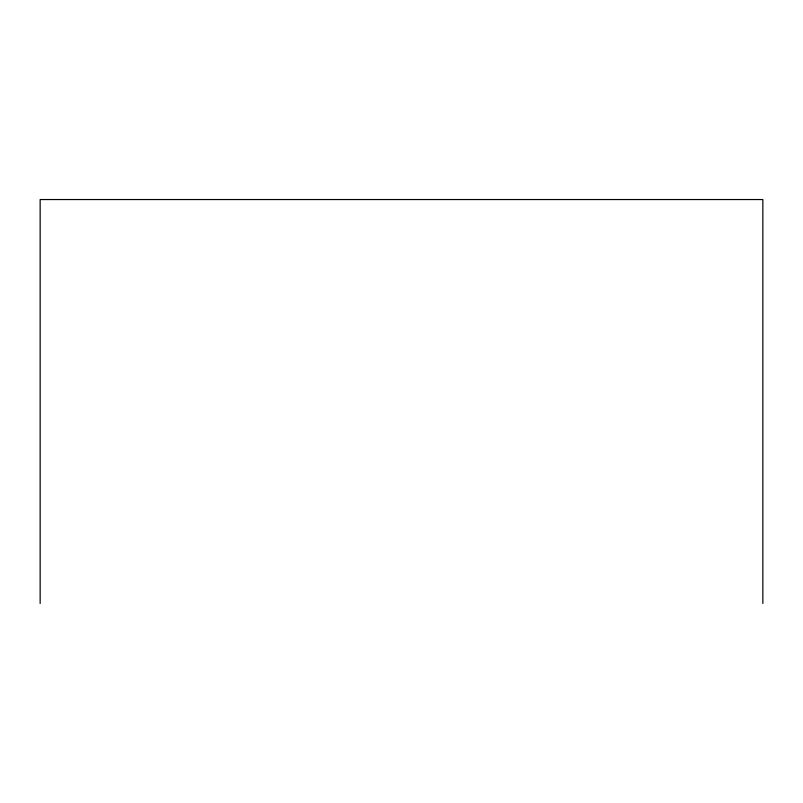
<?xml version="1.0" encoding="UTF-8"?>
<svg xmlns="http://www.w3.org/2000/svg" width="803" height="803" viewBox="0 0 803 803"><rect width="100%" height="100%" fill="white"/><g stroke="black" fill="none" stroke-linecap="round" stroke-linejoin="round"><path stroke-width="1.2" d="M762.85 603.455L762.85 199.546L40.15 199.546L40.15 603.455"/></g></svg>
